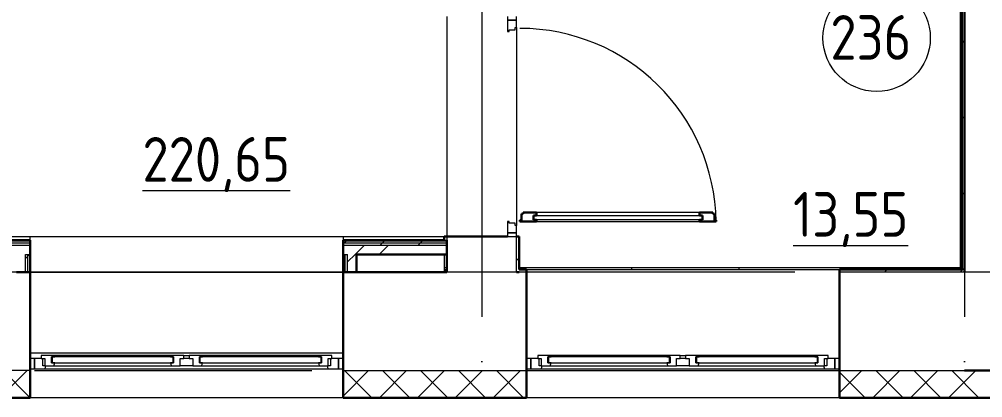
# Model space of a CAD drawing. Header units: millimetres. Extents: x -586848 to 520591, y -385801 to 675781.
# Drawn here: x 155188 to 160574, y 648969 to 651086 of the extents above; entities that cross this region are included whole.
import ezdxf

# ---------------------------------------------------------------- set-up
doc = ezdxf.new("R2010")
doc.units = ezdxf.units.MM
doc.linetypes.add('ADSK_Линия сетки', pattern=[25, 20, -2.5, 0, -2.5])
for name, color, linetype, lineweight in [('_ Окна', 7, 'Continuous', 9), ('Двери', 252, 'Continuous', 9), ('Крыша', 7, 'Continuous', 9), ('Марки помещений', 252, 'Continuous', 20), ('Ограждение', 252, 'Continuous', 9), ('Окна', 252, 'Continuous', 9), ('Оси', 252, 'Continuous', 9), ('Перекрытие', 252, 'Continuous', 18), ('Стены внутренние', 7, 'Continuous', 18), ('Стены наружные', 7, 'Continuous', 18), ('Стены штриховка', 7, 'Continuous', 9)]:
    doc.layers.add(name, color=color, linetype=linetype, lineweight=lineweight)
doc.layers.add('Двери открывание', color=7, linetype='Continuous', lineweight=9, true_color=0xc0c0c0)
doc.styles.add('GOST Common_2', font='', dxfattribs={"width": 0.9, "height": 250})
doc.styles.get('GOST Common_2').set_extended_font_data('GOST type B')
pattern_1 = [(0, (134012, 1600.5), (0, 600), []), (90, (134012, 1600.5), (-600, 4e-14), [])]

# ---------------------------------------------------------------- blocks, each defined once
blk = doc.blocks.new('2 этаж')
at = {"layer": 'Ограждение', "true_color": 0x636466}
h = blk.add_hatch(dxfattribs=at)
h.set_pattern_fill('FP_14', color=251, style=0, pattern_type=2)
h.set_pattern_definition(pattern_1)
h.paths.add_polyline_path([(161261, 16975.7), (161261, 20617.2), (161251, 20617.2), (161251, 16985.7)])
h.paths.add_polyline_path([(161251, 20632.2), (161261, 20632.2), (161261, 21248.2), (161251, 21248.2), (161251, 20638)])
h.paths.add_polyline_path([(161251, 21263.2), (161261, 21263.2), (161261, 21879.3), (161251, 21879.3), (161251, 21498.5)])
h.paths.add_polyline_path([(161251, 21894.3), (161261, 21894.3), (161261, 22450.7), (161251, 22450.7), (161251, 21928.8)])
h = blk.add_hatch(dxfattribs=at)
h.set_pattern_fill('FP_14', color=251, style=0, pattern_type=2)
h.set_pattern_definition(pattern_1)
h.paths.add_polyline_path([(161261, 16975.7), (161251, 16985.7), (158786, 16985.7), (158786, 16975.7), (161102.9, 16975.7)])
at = {"layer": '_ Окна', "color": 251, "lineweight": 18, "true_color": 0x636466}
for p, q in [((156170, 16495.7), (156114, 16495.7)), ((156114, 16495.7), (156114, 16478.7)), ((156171, 16494.7), (156170, 16495.7)), ((156172, 16495.7), (156171, 16494.7)), ((156171, 16454.7), (156171, 16486.7)), ((156171, 16486.7), (156189, 16486.7)), ((156186.6, 16495.7), (156172, 16495.7)), ((156189, 16486.7), (156186.6, 16495.7)), ((156838.4, 16495.7), (156836, 16486.7)), ((156836, 16486.7), (156854, 16486.7)), ((156853, 16495.7), (156838.4, 16495.7)), ((156854, 16494.7), (156853, 16495.7)), ((156855, 16495.7), (156854, 16494.7)), ((156854, 16486.7), (156854, 16454.7)), ((156911, 16495.7), (156855, 16495.7)), ((156911, 16478.7), (156911, 16495.7)), ((156997, 16495.7), (156941, 16495.7)), ((156941, 16495.7), (156941, 16478.7)), ((156998, 16494.7), (156997, 16495.7)), ((156999, 16495.7), (156998, 16494.7)), ((156998, 16454.7), (156998, 16486.7)), ((156998, 16486.7), (157016, 16486.7)), ((157013.6, 16495.7), (156999, 16495.7)), ((157016, 16486.7), (157013.6, 16495.7)), ((157665.4, 16495.7), (157663, 16486.7)), ((157663, 16486.7), (157681, 16486.7)), ((157680, 16495.7), (157665.4, 16495.7)), ((157681, 16494.7), (157680, 16495.7)), ((157682, 16495.7), (157681, 16494.7)), ((157681, 16486.7), (157681, 16454.7)), ((157738, 16495.7), (157682, 16495.7)), ((157738, 16478.7), (157738, 16495.7)), ((158945, 16495.7), (158889, 16495.7)), ((158889, 16495.7), (158889, 16478.7)), ((158946, 16494.7), (158945, 16495.7)), ((158947, 16495.7), (158946, 16494.7)), ((158946, 16454.7), (158946, 16486.7)), ((158946, 16486.7), (158964, 16486.7)), ((158961.6, 16495.7), (158947, 16495.7)), ((158964, 16486.7), (158961.6, 16495.7)), ((159613.4, 16495.7), (159611, 16486.7)), ((159611, 16486.7), (159629, 16486.7)), ((159628, 16495.7), (159613.4, 16495.7)), ((159629, 16494.7), (159628, 16495.7)), ((159630, 16495.7), (159629, 16494.7)), ((159629, 16486.7), (159629, 16454.7)), ((159686, 16495.7), (159630, 16495.7)), ((159686, 16478.7), (159686, 16495.7)), ((159772, 16495.7), (159716, 16495.7)), ((159716, 16495.7), (159716, 16478.7)), ((159773, 16494.7), (159772, 16495.7)), ((159774, 16495.7), (159773, 16494.7)), ((159773, 16454.7), (159773, 16486.7)), ((159773, 16486.7), (159791, 16486.7)), ((159788.6, 16495.7), (159774, 16495.7)), ((159791, 16486.7), (159788.6, 16495.7)), ((160440.4, 16495.7), (160438, 16486.7)), ((160438, 16486.7), (160456, 16486.7)), ((160455, 16495.7), (160440.4, 16495.7)), ((160456, 16494.7), (160455, 16495.7)), ((160457, 16495.7), (160456, 16494.7)), ((160456, 16486.7), (160456, 16454.7)), ((160513, 16495.7), (160457, 16495.7)), ((160513, 16478.7), (160513, 16495.7)), ((156114, 16478.7), (156076, 16478.7)), ((156076, 16478.7), (156076, 16420.7)), ((156114, 16478.7), (156134, 16478.7)), ((156122, 16437.7), (156122, 16478.7)), ((156134, 16437.7), (156122, 16437.7)), ((156134, 16478.7), (156134, 16437.7)), ((156134, 16437.7), (156184.5, 16437.7)), ((156135.5, 16420.7), (156140, 16437.7)), ((156189, 16454.7), (156171, 16454.7)), ((156184.5, 16437.7), (156189, 16454.7)), ((156854, 16454.7), (156836, 16454.7)), ((156836, 16454.7), (156840.6, 16437.7)), ((156840.6, 16437.7), (156891, 16437.7)), ((156891, 16437.7), (156891, 16478.7)), ((156891, 16478.7), (156911, 16478.7)), ((156941, 16478.7), (156961, 16478.7)), ((156961, 16478.7), (156961, 16437.7)), ((156961, 16437.7), (157011.5, 16437.7)), ((157016, 16454.7), (156998, 16454.7)), ((157011.5, 16437.7), (157016, 16454.7)), ((157681, 16454.7), (157663, 16454.7)), ((157663, 16454.7), (157667.6, 16437.7)), ((157667.6, 16437.7), (157718, 16437.7)), ((157712, 16437.7), (157716.6, 16420.7)), ((157718, 16437.7), (157718, 16478.7)), ((157718, 16478.7), (157738, 16478.7)), ((157730, 16437.7), (157718, 16437.7)), ((157730, 16478.7), (157730, 16437.7)), ((157776, 16478.7), (157738, 16478.7)), ((157776, 16420.7), (157776, 16478.7)), ((158889, 16478.7), (158851, 16478.7)), ((158851, 16478.7), (158851, 16420.7)), ((158889, 16478.7), (158909, 16478.7)), ((158897, 16437.7), (158897, 16478.7)), ((158909, 16437.7), (158897, 16437.7)), ((158909, 16478.7), (158909, 16437.7)), ((158909, 16437.7), (158959.5, 16437.7)), ((158910.5, 16420.7), (158915, 16437.7)), ((158964, 16454.7), (158946, 16454.7)), ((158959.5, 16437.7), (158964, 16454.7)), ((159629, 16454.7), (159611, 16454.7)), ((159611, 16454.7), (159615.6, 16437.7)), ((159615.6, 16437.7), (159666, 16437.7)), ((159666, 16437.7), (159666, 16478.7)), ((159666, 16478.7), (159686, 16478.7)), ((159716, 16478.7), (159736, 16478.7)), ((159736, 16478.7), (159736, 16437.7)), ((159736, 16437.7), (159786.5, 16437.7)), ((159791, 16454.7), (159773, 16454.7)), ((159786.5, 16437.7), (159791, 16454.7)), ((160456, 16454.7), (160438, 16454.7)), ((160438, 16454.7), (160442.6, 16437.7)), ((160442.6, 16437.7), (160493, 16437.7)), ((160487, 16437.7), (160491.6, 16420.7)), ((160493, 16437.7), (160493, 16478.7)), ((160493, 16478.7), (160513, 16478.7)), ((160505, 16437.7), (160493, 16437.7)), ((160505, 16478.7), (160505, 16437.7)), ((160551, 16478.7), (160513, 16478.7)), ((160551, 16420.7), (160551, 16478.7)), ((156076, 16420.7), (156135.5, 16420.7)), ((157716.6, 16420.7), (157776, 16420.7)), ((158851, 16420.7), (158910.5, 16420.7)), ((160491.6, 16420.7), (160551, 16420.7))]:
    blk.add_line(p, q, dxfattribs=at)
at = {"layer": '_ Окна', "color": 251, "true_color": 0x636466}
for p, q in [((156174, 16486.7), (156171, 16486.7)), ((156171, 16486.7), (156171, 16454.7)), ((156851, 16486.7), (156174, 16486.7)), ((156174, 16486.7), (156174, 16454.7)), ((156174, 16454.7), (156174, 16486.7)), ((156851, 16454.7), (156851, 16486.7)), ((156851, 16486.7), (156851, 16454.7)), ((156854, 16486.7), (156851, 16486.7)), ((156854, 16454.7), (156854, 16486.7)), ((157001, 16486.7), (156998, 16486.7)), ((156998, 16486.7), (156998, 16454.7)), ((157678, 16486.7), (157001, 16486.7)), ((157001, 16486.7), (157001, 16454.7)), ((157001, 16454.7), (157001, 16486.7)), ((157678, 16454.7), (157678, 16486.7)), ((157678, 16486.7), (157678, 16454.7)), ((157681, 16486.7), (157678, 16486.7)), ((157681, 16454.7), (157681, 16486.7)), ((158949, 16486.7), (158946, 16486.7)), ((158946, 16486.7), (158946, 16454.7)), ((159626, 16486.7), (158949, 16486.7)), ((158949, 16486.7), (158949, 16454.7)), ((158949, 16454.7), (158949, 16486.7)), ((159626, 16454.7), (159626, 16486.7)), ((159626, 16486.7), (159626, 16454.7)), ((159629, 16486.7), (159626, 16486.7)), ((159629, 16454.7), (159629, 16486.7)), ((159776, 16486.7), (159773, 16486.7)), ((159773, 16486.7), (159773, 16454.7)), ((160453, 16486.7), (159776, 16486.7)), ((159776, 16486.7), (159776, 16454.7)), ((159776, 16454.7), (159776, 16486.7)), ((160453, 16454.7), (160453, 16486.7)), ((160453, 16486.7), (160453, 16454.7)), ((160456, 16486.7), (160453, 16486.7)), ((160456, 16454.7), (160456, 16486.7)), ((156076, 16478.7), (156051, 16478.7)), ((156076, 16420.7), (156076, 16478.7)), ((156171, 16454.7), (156174, 16454.7)), ((156174, 16454.7), (156851, 16454.7)), ((156851, 16454.7), (156854, 16454.7)), ((156998, 16454.7), (157001, 16454.7)), ((157001, 16454.7), (157678, 16454.7)), ((157678, 16454.7), (157681, 16454.7)), ((157801, 16478.7), (157776, 16478.7)), ((157776, 16478.7), (157776, 16420.7)), ((158851, 16478.7), (158826, 16478.7)), ((158851, 16420.7), (158851, 16478.7)), ((158946, 16454.7), (158949, 16454.7)), ((158949, 16454.7), (159626, 16454.7)), ((159626, 16454.7), (159629, 16454.7)), ((159773, 16454.7), (159776, 16454.7)), ((159776, 16454.7), (160453, 16454.7)), ((160453, 16454.7), (160456, 16454.7)), ((160576, 16478.7), (160551, 16478.7)), ((160551, 16478.7), (160551, 16420.7)), ((156051, 16420.7), (156076, 16420.7)), ((157776, 16420.7), (157801, 16420.7)), ((158826, 16420.7), (158851, 16420.7)), ((160551, 16420.7), (160576, 16420.7))]:
    blk.add_line(p, q, dxfattribs=at)
at = {"layer": 'Двери', "color": 251, "true_color": 0x636466}
for p, q in [((158721, 18390.7), (158721, 18370.7)), ((158721, 18370.7), (158771, 18370.7)), ((158771, 18370.7), (158721, 18370.7)), ((158721, 18370.7), (158721, 18306.7)), ((158771, 18370.7), (158771, 18390.7)), ((158771, 18329.7), (158771, 18370.7)), ((158729, 18306.7), (158729, 18315.7)), ((158729, 18315.7), (158763, 18315.7)), ((158763, 18315.7), (158763, 18329.7)), ((158763, 18329.7), (158771, 18329.7)), ((158721, 18306.7), (158729, 18306.7)), ((159793, 17294.7), (158883, 17294.7)), ((158729, 17244.7), (158721, 17244.7)), ((158721, 17244.7), (158721, 17180.7)), ((158729, 17235.7), (158729, 17244.7)), ((158763, 17235.7), (158729, 17235.7)), ((158763, 17221.7), (158763, 17235.7)), ((158865, 17277.7), (159811, 17277.7)), ((158865, 17253.7), (158865, 17277.7)), ((159811, 17253.7), (158865, 17253.7)), ((158883, 17244.7), (159793, 17244.7)), ((159811, 17277.7), (159811, 17253.7)), ((158771, 17221.7), (158763, 17221.7)), ((158771, 17180.7), (158771, 17221.7)), ((158771, 17180.7), (158721, 17180.7)), ((158721, 17180.7), (158721, 17160.7)), ((158721, 17180.7), (158771, 17180.7)), ((158721, 17160.7), (158771, 17160.7)), ((158771, 17160.7), (158771, 17180.7))]:
    blk.add_line(p, q, dxfattribs=at)
at = {"layer": 'Двери', "color": 251, "lineweight": 30, "true_color": 0x636466}
for p, q in [((158883, 17294.7), (158807, 17294.7)), ((158807, 17294.7), (158807, 17286.7)), ((158883, 17294.7), (158883, 17277.7)), ((159869, 17294.7), (159793, 17294.7)), ((159793, 17294.7), (159793, 17277.7)), ((159869, 17286.7), (159869, 17294.7)), ((158798, 17252.7), (158789, 17252.7)), ((158789, 17252.7), (158789, 17244.7)), ((158789, 17244.7), (158883, 17244.7)), ((158798, 17286.7), (158798, 17252.7)), ((158807, 17286.7), (158798, 17286.7)), ((158883, 17277.7), (158865, 17277.7)), ((158865, 17277.7), (158865, 17253.7)), ((158865, 17253.7), (158883, 17253.7)), ((158883, 17253.7), (158883, 17244.7)), ((159793, 17277.7), (159811, 17277.7)), ((159793, 17253.7), (159793, 17244.7)), ((159811, 17253.7), (159793, 17253.7)), ((159793, 17244.7), (159887, 17244.7)), ((159811, 17277.7), (159811, 17253.7)), ((159878, 17286.7), (159869, 17286.7)), ((159878, 17252.7), (159878, 17286.7)), ((159887, 17252.7), (159878, 17252.7)), ((159887, 17244.7), (159887, 17252.7))]:
    blk.add_line(p, q, dxfattribs=at)
at = {"layer": 'Двери открывание', "color": 251, "true_color": 0x636466}
blk.add_arc((158789, 17226.7), 1098, 0.9393, 90, dxfattribs=at)
at = {"layer": 'Крыша', "color": 251, "true_color": 0x636466}
blk.add_line((157478, 16258.7), (157478, 16258.7), dxfattribs=at)
at = {"layer": 'Марки помещений', "color": 251, "true_color": 0x636466}
blk.add_circle((160783.9, 18271.4), 300, dxfattribs=at)
at = {"layer": 'Ограждение', "color": 251, "true_color": 0x636466}
for p, q in [((161251, 20617.4), (161251, 16985.7)), ((153241, 17160.7), (158366, 17160.7)), ((156051, 17140.7), (156051, 17160.7)), ((156051, 17160.7), (157801, 17160.7)), ((157801, 17160.7), (157801, 17140.7)), ((158366, 17060.7), (158366, 16960.7)), ((158381, 16985.7), (158366, 16985.7)), ((158373.5, 16975.7), (158381, 16975.7)), ((161251, 16985.7), (158786, 16985.7)), ((161261, 16975.7), (161251, 16985.7)), ((161251, 16985.7), (161261, 16975.7)), ((156051, 16960.7), (157801, 16960.7)), ((156051, 16510.7), (157801, 16510.7))]:
    blk.add_line(p, q, dxfattribs=at)
at = {"layer": 'Окна', "color": 251, "true_color": 0x636466}
for p, q in [((156172, 16495.7), (156170, 16495.7)), ((156838.4, 16495.7), (156186.6, 16495.7)), ((156855, 16495.7), (156853, 16495.7)), ((156911, 16495.7), (156941, 16495.7)), ((156999, 16495.7), (156997, 16495.7)), ((157665.4, 16495.7), (157013.6, 16495.7)), ((157682, 16495.7), (157680, 16495.7)), ((158947, 16495.7), (158945, 16495.7)), ((159613.4, 16495.7), (158961.6, 16495.7)), ((159630, 16495.7), (159628, 16495.7)), ((159686, 16495.7), (159716, 16495.7)), ((159774, 16495.7), (159772, 16495.7)), ((160440.4, 16495.7), (159788.6, 16495.7)), ((160457, 16495.7), (160455, 16495.7)), ((156184.5, 16437.7), (156840.6, 16437.7)), ((156961, 16437.7), (156891, 16437.7)), ((156941, 16478.7), (156911, 16478.7)), ((157011.5, 16437.7), (157667.6, 16437.7)), ((158959.5, 16437.7), (159615.6, 16437.7)), ((159736, 16437.7), (159666, 16437.7)), ((159716, 16478.7), (159686, 16478.7)), ((159786.5, 16437.7), (160442.6, 16437.7)), ((156135.5, 16420.7), (157716.6, 16420.7)), ((158910.5, 16420.7), (160491.6, 16420.7))]:
    blk.add_line(p, q, dxfattribs=at)
at = {"layer": 'Оси', "color": 251, "linetype": 'ADSK_Линия сетки', "ltscale": 100, "true_color": 0x636466}
for p, q in [((158576, 33711.4), (158576, 16056.5)), ((161276, 33711.4), (161276, 16056.5)), ((165326, 16960.7), (93603.7, 16960.7))]:
    blk.add_line(p, q, dxfattribs=at)
at = {"layer": 'Перекрытие', "color": 251, "ltscale": 100, "true_color": 0x636466}
blk.add_line((157276, 16256.2), (157276, 16258.7), dxfattribs=at)
at = {"layer": 'Стены внутренние', "color": 251, "lineweight": 30, "true_color": 0x636466}
for p, q in [((161276, 16960.7), (161276, 22465.7)), ((158381, 17160.7), (158721, 17160.7)), ((158381, 16960.7), (158381, 17060.7)), ((156051, 16960.7), (156051, 16258.7)), ((157801, 16960.7), (157801, 16258.7)), ((157876, 16960.7), (158381, 16960.7)), ((158771, 16960.7), (158786, 16960.7)), ((158826, 16960.7), (158826, 16258.7)), ((160576, 16960.7), (160576, 16258.7)), ((161276, 16410.7), (161826, 16410.7)), ((154991, 16258.7), (156051, 16258.7)), ((157801, 16258.7), (158826, 16258.7)), ((161978, 16258.7), (160576, 16258.7))]:
    blk.add_line(p, q, dxfattribs=at)
at = {"layer": 'Стены внутренние', "color": 251, "true_color": 0x636466}
for p, q in [((158381, 18390.7), (158381, 17140.7)), ((158771, 18329.7), (158771, 17221.7)), ((158771, 16960.7), (158771, 17160.7)), ((158826, 16960.7), (158786, 16960.7)), ((161276, 16960.7), (160576, 16960.7)), ((156051, 16410.7), (149386, 16410.7)), ((156076, 16410.7), (157626, 16410.7)), ((157801, 16410.7), (161276, 16410.7)), ((157801, 16258.7), (156051, 16258.7)), ((160576, 16258.7), (158826, 16258.7))]:
    blk.add_line(p, q, dxfattribs=at)
at = {"layer": 'Стены внутренние', "color": 251, "linetype": 'Continuous', "lineweight": 9, "true_color": 0x636466}
for p, q in [((155884.7, 16260.7), (156034.7, 16410.7)), ((156049, 16262.3), (155900.6, 16410.7)), ((157803, 16269.8), (157943.9, 16410.7)), ((157959.7, 16260.7), (157809.7, 16410.7)), ((158006.1, 16260.7), (158156.1, 16410.7)), ((158171.9, 16260.7), (158021.9, 16410.7)), ((158218.2, 16260.7), (158368.2, 16410.7)), ((158384, 16260.7), (158234, 16410.7)), ((158430.3, 16260.7), (158580.3, 16410.7)), ((158596.1, 16260.7), (158446.1, 16410.7)), ((158642.5, 16260.7), (158792.5, 16410.7)), ((158808.3, 16260.7), (158658.3, 16410.7)), ((160717.5, 16260.7), (160576, 16402.2)), ((160578, 16287.1), (160701.6, 16410.7)), ((160763.8, 16260.7), (160913.8, 16410.7)), ((160929.6, 16260.7), (160779.6, 16410.7)), ((160975.9, 16260.7), (161125.9, 16410.7)), ((161141.7, 16260.7), (160991.7, 16410.7)), ((161188, 16260.7), (161338, 16410.7)), ((161353.9, 16260.7), (161203.9, 16410.7)), ((157801, 16332.5), (157803, 16332.5)), ((155998.7, 16258.7), (155997.5, 16260.7)), ((161068.8, 16260.7), (161067.7, 16258.7)), ((161278, 16258.7), (161276.8, 16260.7))]:
    blk.add_line(p, q, dxfattribs=at)
at = {"layer": 'Стены наружные', "color": 251, "lineweight": 30, "true_color": 0x636466}
for p, q in [((161261, 16975.7), (161261, 22450.7)), ((156051, 17140.7), (154991, 17140.7)), ((156051, 17140.7), (156051, 16960.7)), ((158366, 17140.7), (157801, 17140.7)), ((157801, 16960.7), (157801, 17140.7)), ((158366, 17160.7), (158366, 17140.7)), ((158366, 17160.7), (158381, 17160.7)), ((158381, 17060.7), (158381, 17140.7)), ((158786, 17160.7), (158771, 17160.7)), ((158786, 16975.7), (158786, 17160.7)), ((157876, 17060.7), (158381, 17060.7)), ((157876, 17060.7), (157876, 16960.7)), ((158786, 16975.7), (158826, 16975.7)), ((158826, 16975.7), (158826, 16960.7)), ((161261, 16975.7), (160576, 16975.7)), ((160576, 16975.7), (160576, 16960.7)), ((155976, 16960.7), (156051, 16960.7)), ((157801, 16960.7), (157876, 16960.7))]:
    blk.add_line(p, q, dxfattribs=at)
at = {"layer": 'Стены наружные', "color": 251, "linetype": 'Continuous', "lineweight": 9, "true_color": 0x636466}
for p, q in [((161261, 18242.9), (161276, 18257.9)), ((161261, 17818.6), (161276, 17833.6)), ((161261, 17394.4), (161276, 17409.4)), ((157807.9, 17123.2), (157820.4, 17135.7)), ((158020, 17123.2), (158032.5, 17135.7)), ((158032.5, 17135.7), (158037.5, 17140.7)), ((158232.2, 17123.2), (158244.7, 17135.7)), ((157801, 17116.4), (157807.9, 17123.2)), ((157868.8, 17060.7), (157918.8, 17110.7)), ((158003.7, 17060.7), (158053.7, 17110.7)), ((158007.5, 17110.7), (158020, 17123.2)), ((158219.7, 17110.7), (158232.2, 17123.2)), ((156026, 17038.4), (156038.5, 17050.9)), ((156038.5, 17050.9), (156048.3, 17060.7)), ((157826, 17018), (157868.8, 17060.7)), ((158771, 17025.7), (158786, 17040.7)), ((160827.4, 16960.7), (160842.4, 16975.7)), ((161251.6, 16960.7), (161266.6, 16975.7)), ((161266.6, 16975.7), (161276, 16985.1))]:
    blk.add_line(p, q, dxfattribs=at)
at = {"layer": 'Стены наружные', "color": 251, "true_color": 0x636466}
for p, q in [((158366, 16975.7), (158373.5, 16975.7)), ((158373.5, 16960.7), (158373.5, 16975.7)), ((158826, 16975.7), (160576, 16975.7))]:
    blk.add_line(p, q, dxfattribs=at)
at = {"layer": 'Стены штриховка', "color": 251, "true_color": 0x636466}
for p, q in [((154991, 17135.7), (156051, 17135.7)), ((156051, 17135.7), (154991, 17135.7)), ((157801, 17135.7), (158381, 17135.7)), ((158381, 17135.7), (157801, 17135.7)), ((158366, 17140.7), (158381, 17140.7)), ((156051, 17123.2), (154991, 17123.2)), ((156051, 17110.7), (154991, 17110.7)), ((158381, 17123.2), (157801, 17123.2)), ((158381, 17110.7), (157801, 17110.7)), ((156026, 16960.7), (156026, 17060.7)), ((156026, 17060.7), (156051, 17060.7)), ((156038.5, 16960.7), (156038.5, 17060.7)), ((157801, 17060.7), (157826, 17060.7)), ((157813.5, 16960.7), (157813.5, 17060.7)), ((157826, 16960.7), (157826, 17060.7)), ((156051, 16334.7), (156049, 16334.7)), ((156049, 16334.7), (156049, 16260.7)), ((157803, 16334.7), (157801, 16334.7)), ((157803, 16260.7), (157803, 16334.7)), ((158826, 16334.7), (158824, 16334.7)), ((158824, 16334.7), (158824, 16260.7)), ((160578, 16334.7), (160576, 16334.7)), ((160578, 16260.7), (160578, 16334.7)), ((156049, 16260.7), (154993, 16260.7)), ((158824, 16260.7), (157803, 16260.7)), ((161978, 16260.7), (160578, 16260.7))]:
    blk.add_line(p, q, dxfattribs=at)
at = {"layer": 'Марки помещений', "color": 251, "true_color": 0x636466, "style": 'GOST Common_2', "width": 0.9}
for s, p in [('236', (160525.1, 18149.1)), ('%%U220,65', (156679.4, 17467)), ('%%U13,55', (160316.8, 17159.4))]:
    blk.add_text(s, height=250, dxfattribs=at).set_placement(p)

msp = doc.modelspace()

# ---------------------------------------------------------------- block references
msp.add_blockref('2 этаж', (-802.7, 632710.4))

doc.saveas('drawing.dxf')
